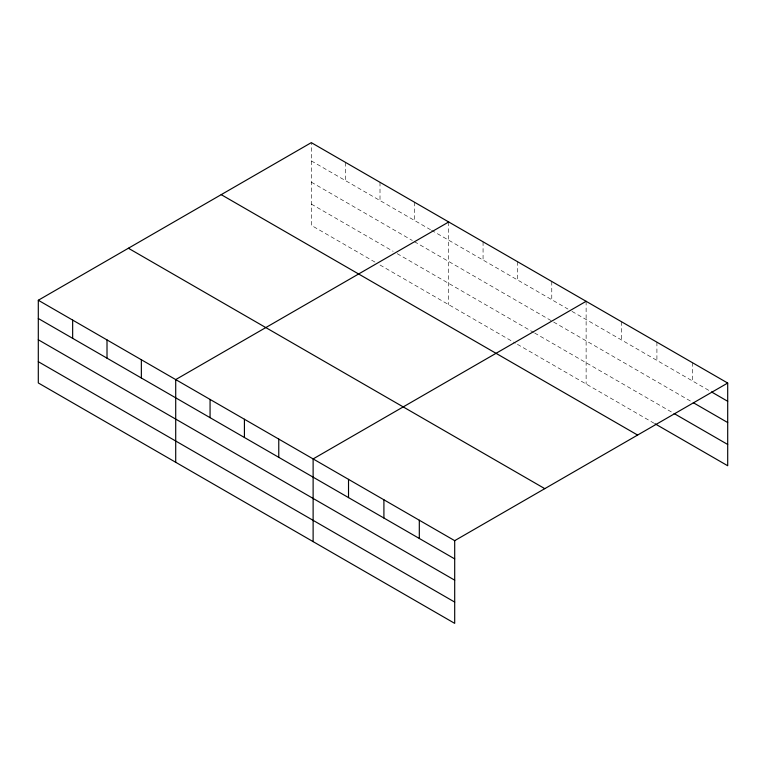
<?xml version="1.0" encoding="UTF-8"?>
<svg xmlns="http://www.w3.org/2000/svg" width="766" height="766" viewBox="0 0 766 766"><rect width="100%" height="100%" fill="white"/><g stroke="black" fill="none" stroke-linecap="round" stroke-linejoin="round"><path stroke-width="0.57" stroke-dasharray="3.83 2.87" d="M374.957 262.087L311.302 225.338L311.302 142.639M311.302 160.879L430.53 229.714M431.536 230.298L567.941 309.052M571.982 311.379L710.513 391.359M311.302 182.155L412.338 240.486M414.358 241.654L691.296 401.537M311.302 204.072L393.14 251.315M397.181 253.651L533.586 332.406M534.591 332.99L673.094 412.951M380.003 265.007L515.394 343.178M517.423 344.336L653.877 423.129M692.311 362.605L692.311 380.855M656.912 342.172L656.912 360.422M621.523 321.739L621.523 339.98M586.124 301.306L586.124 384.005M551.769 281.476L551.769 299.717M517.423 261.637L517.423 279.887M483.068 241.807L483.068 260.047M448.713 221.977L448.713 304.676M414.358 202.138L414.358 220.378M380.003 182.308L380.003 200.548M345.658 162.469L345.658 180.719"/><path stroke-width="1.15" d="M38.3 300.253L454.698 540.662L454.698 623.361L38.3 382.952L38.3 300.253L311.302 142.639L727.7 383.048L727.7 465.747L654.892 423.713M448.713 221.977L175.711 379.591L175.711 462.291M586.124 301.306L313.122 458.92L313.122 541.619M454.698 540.662L727.7 383.048M711.518 391.943L727.7 401.288M693.316 402.705L727.7 422.554M674.099 413.535L727.7 444.471M221.211 194.65L637.609 435.059M128.391 248.241L544.789 488.651M38.3 318.503L454.698 558.902M38.3 339.769L454.698 580.178M38.3 361.686L454.698 602.086M419.308 520.229L419.308 538.469M383.91 499.796L383.91 518.036M348.52 479.353L348.52 497.603M278.767 439.09L278.767 457.331M244.421 419.251L244.421 437.501M210.066 399.421L210.066 417.661M141.356 359.752L141.356 378.002M107.01 339.922L107.01 358.162M72.655 320.092L72.655 338.333"/></g></svg>
